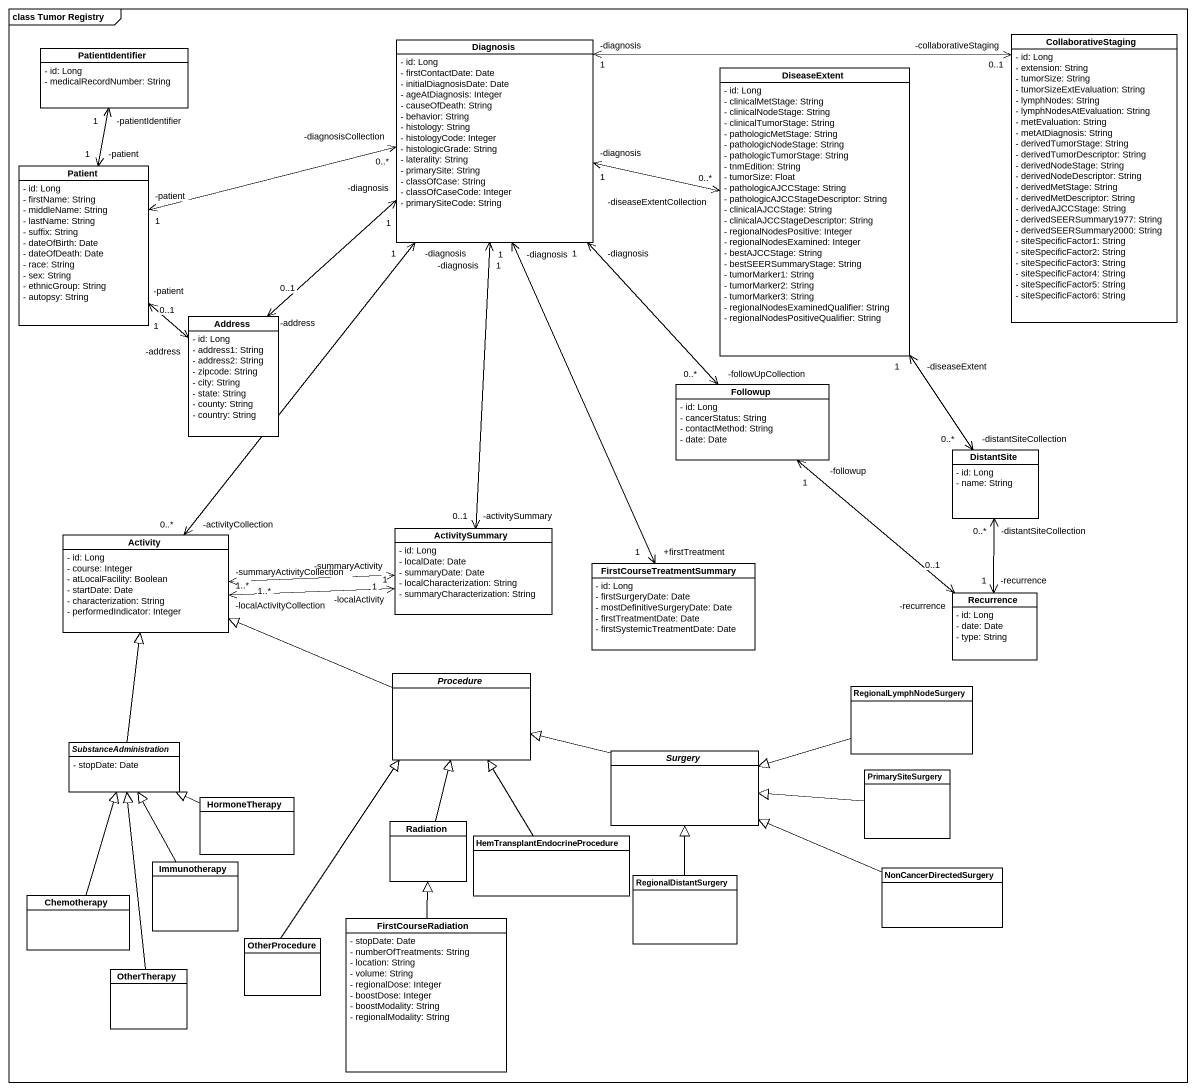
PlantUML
@startuml
mainframe class Tumor Registry
hide circle
hide empty members
skinparam classAttributeIconSize 0
class Diagnosis {
  - id: Long
  - firstContactDate: Date
  - initialDiagnosisDate: Date
  - ageAtDiagnosis: Integer
  - causeOfDeath: String
  - behavior: String
  - histology: String
  - histologyCode: Integer
  - histologicGrade: String
  - laterality: String
  - primarySite: String
  - classOfCase: String
  - classOfCaseCode: Integer
  - primarySiteCode: String
}
class CollaborativeStaging {
  - id: Long
  - extension: String
  - tumorSize: String
  - tumorSizeExtEvaluation: String
  - lymphNodes: String
  - lymphNodesAtEvaluation: String
  - metEvaluation: String
  - metAtDiagnosis: String
  - derivedTumorStage: String
  - derivedTumorDescriptor: String
  - derivedNodeStage: String
  - derivedNodeDescriptor: String
  - derivedMetStage: String
  - derivedMetDescriptor: String
  - derivedAJCCStage: String
  - derivedSEERSummary1977: String
  - derivedSEERSummary2000: String
  - siteSpecificFactor1: String
  - siteSpecificFactor2: String
  - siteSpecificFactor3: String
  - siteSpecificFactor4: String
  - siteSpecificFactor5: String
  - siteSpecificFactor6: String
}
class PatientIdentifier {
  - id: Long
  - medicalRecordNumber: String
}
class DiseaseExtent {
  - id: Long
  - clinicalMetStage: String
  - clinicalNodeStage: String
  - clinicalTumorStage: String
  - pathologicMetStage: String
  - pathologicNodeStage: String
  - pathologicTumorStage: String
  - tnmEdition: String
  - tumorSize: Float
  - pathologicAJCCStage: String
  - pathologicAJCCStageDescriptor: String
  - clinicalAJCCStage: String
  - clinicalAJCCStageDescriptor: String
  - regionalNodesPositive: Integer
  - regionalNodesExamined: Integer
  - bestAJCCStage: String
  - bestSEERSummaryStage: String
  - tumorMarker1: String
  - tumorMarker2: String
  - tumorMarker3: String
  - regionalNodesExaminedQualifier: String
  - regionalNodesPositiveQualifier: String
}
class Patient {
  - id: Long
  - firstName: String
  - middleName: String
  - lastName: String
  - suffix: String
  - dateOfBirth: Date
  - dateOfDeath: Date
  - race: String
  - sex: String
  - ethnicGroup: String
  - autopsy: String
}
class Address {
  - id: Long
  - address1: String
  - address2: String
  - zipcode: String
  - city: String
  - state: String
  - county: String
  - country: String
}
class Followup {
  - id: Long
  - cancerStatus: String
  - contactMethod: String
  - date: Date
}
class DistantSite {
  - id: Long
  - name: String
}
class Activity {
  - id: Long
  - course: Integer
  - atLocalFacility: Boolean
  - startDate: Date
  - characterization: String
  - performedIndicator: Integer
}
class ActivitySummary {
  - id: Long
  - localDate: Date
  - summaryDate: Date
  - localCharacterization: String
  - summaryCharacterization: String
}
class FirstCourseTreatmentSummary {
  - id: Long
  - firstSurgeryDate: Date
  - mostDefinitiveSurgeryDate: Date
  - firstTreatmentDate: Date
  - firstSystemicTreatmentDate: Date
}
class Recurrence {
  - id: Long
  - date: Date
  - type: String
}
abstract class Procedure
class RegionalLymphNodeSurgery
abstract class SubstanceAdministration {
  - stopDate: Date
}
abstract class Surgery
class PrimarySiteSurgery
class HormoneTherapy
class Radiation
class "HemTransplantEndocrineProcedure" as HemTransplantEndocrineProced
class Chemotherapy
class Immunotherapy
class RegionalDistantSurgery
class NonCancerDirectedSurgery
class FirstCourseRadiation {
  - stopDate: Date
  - numberOfTreatments: String
  - location: String
  - volume: String
  - regionalDose: Integer
  - boostDose: Integer
  - boostModality: String
  - regionalModality: String
}
class OtherTherapy
class OtherProcedure
Diagnosis "-diagnosis\n1" <-right-> "-collaborativeStaging\n0..1" CollaborativeStaging
Diagnosis "-diagnosis\n1" <-right-> "-diseaseExtentCollection\n0..*" DiseaseExtent
Diagnosis "-diagnosis\n1" <--> "-address\n0..1" Address
Diagnosis "-diagnosis\n1" <--> "-followUpCollection\n0..*" Followup
Diagnosis "-diagnosis\n1" <--> "-activityCollection\n0..*" Activity
Diagnosis "-diagnosis\n1" <--> "-activitySummary\n0..1" ActivitySummary
Diagnosis "-diagnosis\n1" <--> "+firstTreatment\n1" FirstCourseTreatmentSummary
DiseaseExtent "-diseaseExtent\n1" <--> "-distantSiteCollection\n0..*" DistantSite
Patient "-patient\n1" <-right-> "-diagnosisCollection\n0..*" Diagnosis
Patient "-patient\n1" <-up-> "-patientIdentifier\n1" PatientIdentifier
Patient "-patient\n1" <--> "-address\n0..1" Address
Followup "-followup\n1" <--> "-recurrence\n0..1" Recurrence
ActivitySummary "-localActivity\n1" <-left-> "-localActivityCollection\n1..*" Activity
ActivitySummary "-summaryActivity\n1" <-left-> "-summaryActivityCollection\n1..*" Activity
Recurrence "-recurrence\n1" <-up-> "-distantSiteCollection\n0..*" DistantSite
Procedure -left-|> Activity
RegionalLymphNodeSurgery -left-|> Surgery
SubstanceAdministration -up-|> Activity
Surgery -left-|> Procedure
PrimarySiteSurgery -left-|> Surgery
HormoneTherapy -left-|> SubstanceAdministration
Radiation -up-|> Procedure
HemTransplantEndocrineProced -up-|> Procedure
Chemotherapy -up-|> SubstanceAdministration
Immunotherapy -up-|> SubstanceAdministration
RegionalDistantSurgery -up-|> Surgery
NonCancerDirectedSurgery -left-|> Surgery
FirstCourseRadiation -up-|> Radiation
OtherTherapy -up-|> SubstanceAdministration
OtherProcedure -up-|> Procedure
@enduml
